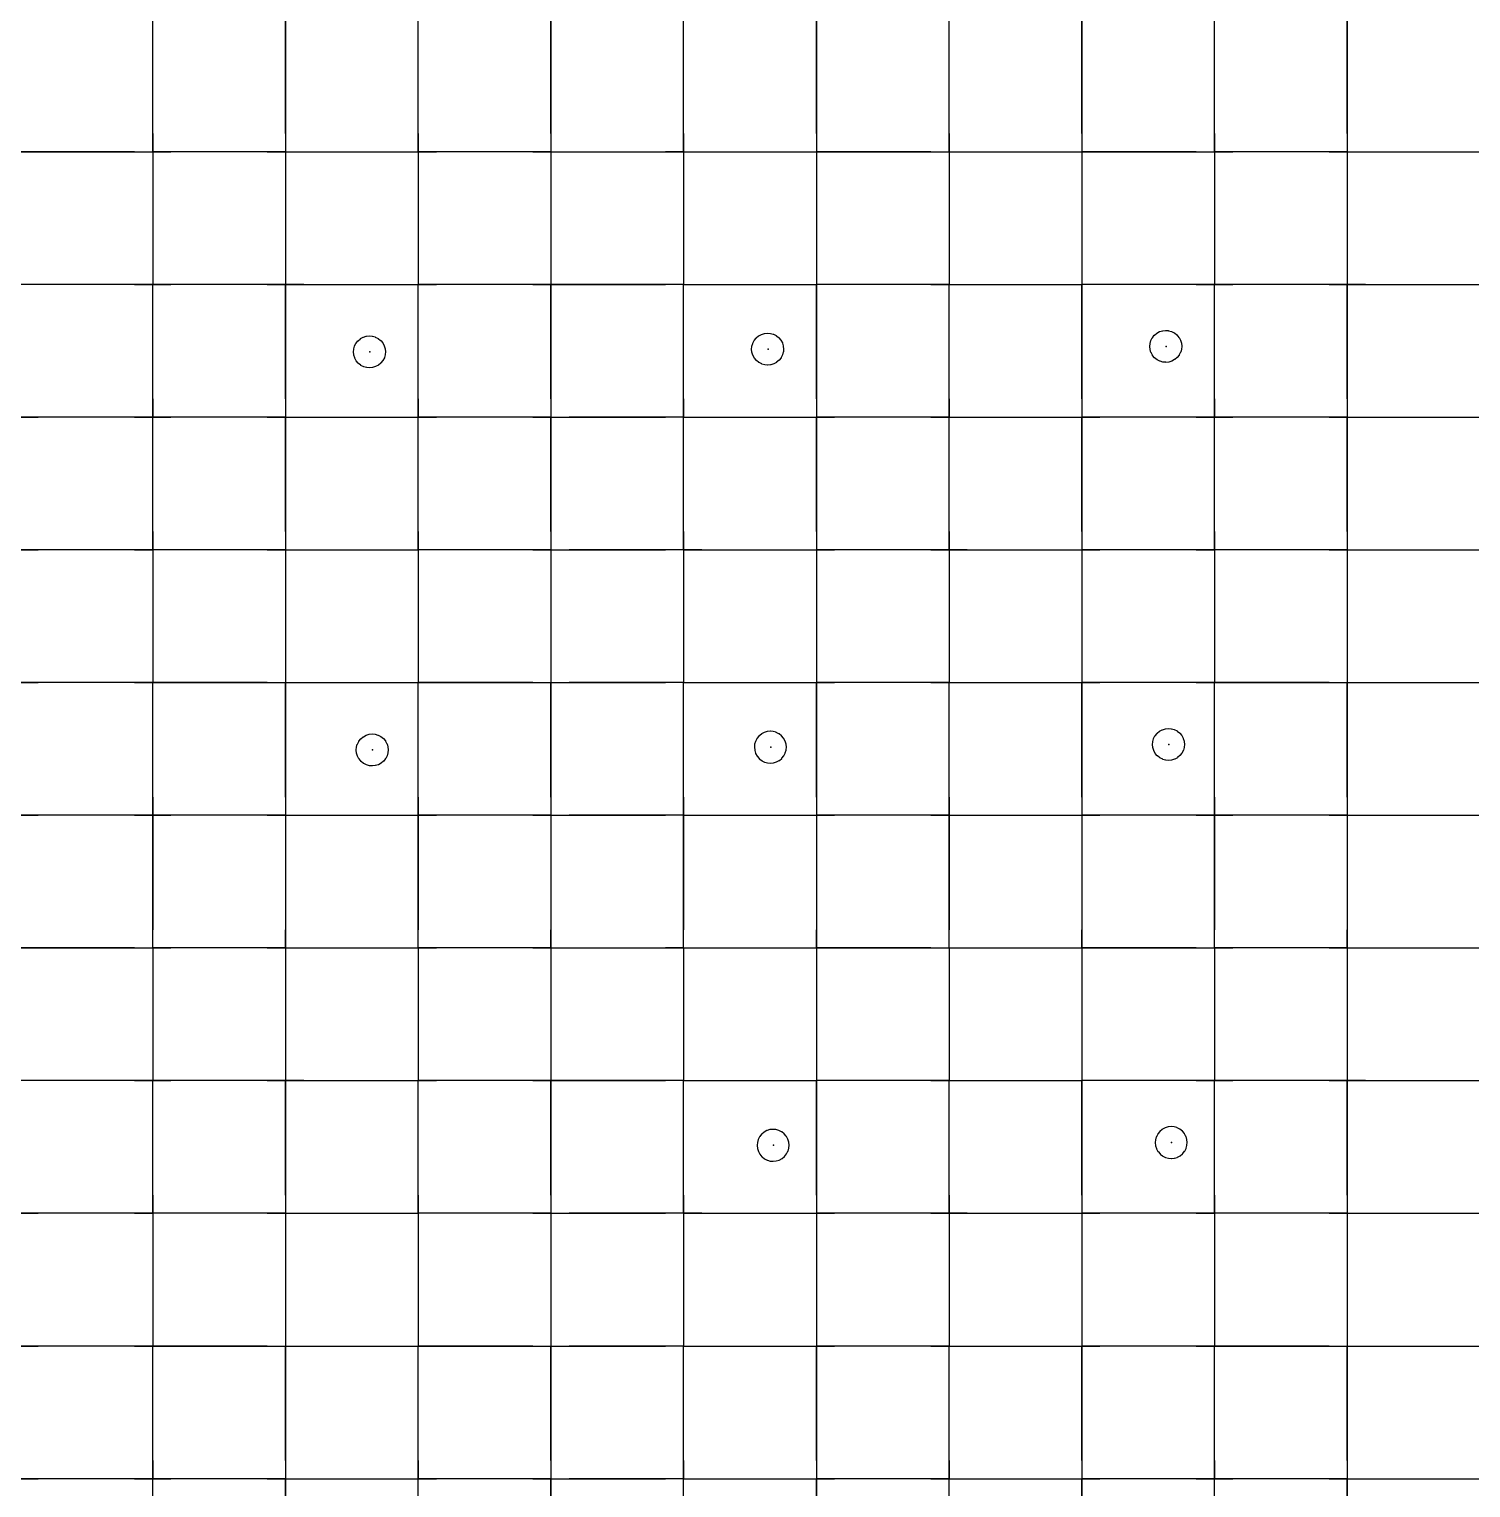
# Model space of a CAD drawing. Header units: metres. Extents: x 0 to 438, y -24 to 612.
# Drawn here: x 99.6 to 197.4, y 278.4 to 377.3 of the extents above; entities that cross this region are included whole.
import ezdxf

# ---------------------------------------------------------------- set-up
doc = ezdxf.new("R2010")
doc.units = ezdxf.units.M
doc.layers.add('LAYER_01_CUT', color=7, linetype='Continuous')
doc.layers.add('LAYER_04_GRID', color=7, linetype='Continuous')

msp = doc.modelspace()

# ---------------------------------------------------------------- linework, layer by layer
at = {"layer": 'LAYER_01_CUT'}
for points in [[(108, 376.766), (108, 378), (109.234, 378), (117, 378), (117, 376.766), (117, 369), (117, 367.766)], [(108, 370.234), (108, 378)], [(117, 370.234), (117, 378)], [(126, 376.766), (126, 378), (127.234, 378), (135, 378), (135, 376.766), (135, 369), (135, 367.766)], [(126, 370.234), (126, 378)], [(135, 370.234), (135, 378)], [(144, 376.766), (144, 378), (145.234, 378), (153, 378), (153, 376.766), (153, 369), (153, 367.766)], [(144, 370.234), (144, 378)], [(153, 370.234), (153, 378)], [(162, 376.766), (162, 378), (163.234, 378), (171, 378), (171, 376.766), (171, 369), (171, 367.766)], [(162, 370.234), (162, 378)], [(171, 370.234), (171, 378)], [(180, 376.766), (180, 378), (181.234, 378), (189, 378), (189, 376.766), (189, 369), (189, 367.766)], [(180, 370.234), (180, 378)], [(189, 370.234), (189, 378)], [(108, 369), (108, 376.766)], [(126, 369), (126, 376.766)], [(144, 369), (144, 376.766)], [(162, 369), (162, 376.766)], [(180, 369), (180, 376.766)], [(108, 370.234), (108, 369)], [(117, 370.234), (117, 369)], [(126, 370.234), (126, 369)], [(135, 370.234), (135, 369)], [(144, 370.234), (144, 369)], [(153, 370.234), (153, 369)], [(162, 370.234), (162, 369)], [(171, 370.234), (171, 369)], [(180, 370.234), (180, 369)], [(189, 370.234), (189, 369)], [(106.766, 369), (99, 369)], [(99, 369), (100.234, 369)], [(100.234, 369), (108, 369), (108, 367.766)], [(106.766, 369), (108, 369)], [(115.766, 369), (108, 369)], [(108, 369), (108, 361.234)], [(108, 369), (109.234, 369)], [(117, 369), (109.234, 369)], [(115.766, 369), (117, 369)], [(117, 369), (117, 361.234)], [(117, 369), (118.234, 369)], [(117, 369), (124.766, 369)], [(118.234, 369), (126, 369), (126, 367.766)], [(124.766, 369), (126, 369)], [(133.766, 369), (126, 369)], [(126, 369), (126, 361.234)], [(126, 369), (127.234, 369)], [(135, 369), (127.234, 369)], [(133.766, 369), (135, 369)], [(135, 369), (135, 361.234)], [(135, 369), (136.234, 369)], [(135, 369), (142.766, 369)], [(136.234, 369), (144, 369), (144, 367.766)], [(144, 369), (142.766, 369)], [(144, 369), (144, 361.234)], [(144, 369), (145.234, 369)], [(144, 369), (151.766, 369)], [(145.234, 369), (153, 369)], [(151.766, 369), (153, 369)], [(160.766, 369), (153, 369)], [(153, 369), (153, 361.234)], [(153, 369), (154.234, 369)], [(154.234, 369), (162, 369), (162, 367.766)], [(160.766, 369), (162, 369)], [(162, 369), (162, 361.234)], [(162, 369), (163.234, 369)], [(162, 369), (169.766, 369)], [(163.234, 369), (171, 369)], [(169.766, 369), (171, 369)], [(178.766, 369), (171, 369)], [(171, 369), (171, 361.234)], [(171, 369), (172.234, 369)], [(172.234, 369), (180, 369), (180, 367.766)], [(178.766, 369), (180, 369)], [(187.766, 369), (180, 369)], [(180, 369), (180, 361.234)], [(180, 369), (181.234, 369)], [(189, 369), (181.234, 369)], [(187.766, 369), (189, 369)], [(189, 369), (189, 361.234)], [(189, 369), (190.234, 369)], [(189, 369), (196.766, 369)], [(190.234, 369), (198, 369), (198, 367.766)], [(196.766, 369), (198, 369)], [(108, 367.766), (108, 360)], [(117, 367.766), (117, 360)], [(126, 367.766), (126, 360)], [(135, 367.766), (135, 360)], [(144, 367.766), (144, 360)], [(153, 367.766), (153, 360)], [(162, 367.766), (162, 360)], [(171, 367.766), (171, 360)], [(180, 367.766), (180, 360)], [(189, 367.766), (189, 360)], [(108, 361.234), (108, 360)], [(117, 361.234), (117, 360)], [(126, 361.234), (126, 360)], [(135, 361.234), (135, 360)], [(144, 361.234), (144, 360)], [(153, 361.234), (153, 360)], [(162, 361.234), (162, 360)], [(171, 361.234), (171, 360)], [(180, 361.234), (180, 360)], [(189, 361.234), (189, 360)], [(100.234, 360), (99, 360), (99, 358.766), (99, 351), (99, 349.766), (99, 342), (99, 340.766)], [(106.766, 360), (99, 360)], [(108, 360), (100.234, 360)], [(106.766, 360), (108, 360)], [(108, 349.766), (108, 351), (108, 358.766), (108, 360), (109.234, 360)], [(115.766, 360), (108, 360)], [(108, 352.234), (108, 360)], [(117, 360), (109.234, 360)], [(115.766, 360), (117, 360)], [(118.234, 360), (117, 360), (117, 358.766), (117, 351), (117, 349.766), (117, 342), (117, 340.766)], [(117, 352.234), (117, 360)], [(117, 360), (124.766, 360)], [(118.234, 360), (126, 360)], [(124.766, 360), (126, 360)], [(126, 349.766), (126, 351), (126, 358.766), (126, 360), (127.234, 360)], [(133.766, 360), (126, 360)], [(126, 352.234), (126, 360)], [(135, 360), (127.234, 360)], [(133.766, 360), (135, 360)], [(136.234, 360), (135, 360), (135, 358.766), (135, 351), (135, 349.766), (135, 342), (135, 340.766)], [(135, 352.234), (135, 360)], [(135, 360), (142.766, 360)], [(144, 360), (136.234, 360)], [(144, 360), (142.766, 360)], [(144, 349.766), (144, 351), (144, 358.766), (144, 360), (145.234, 360)], [(144, 352.234), (144, 360)], [(144, 360), (151.766, 360)], [(145.234, 360), (153, 360)], [(151.766, 360), (153, 360)], [(154.234, 360), (153, 360), (153, 358.766), (153, 351), (153, 349.766), (153, 342), (153, 340.766)], [(160.766, 360), (153, 360)], [(153, 352.234), (153, 360)], [(162, 360), (154.234, 360)], [(160.766, 360), (162, 360)], [(162, 349.766), (162, 351), (162, 358.766), (162, 360), (163.234, 360)], [(162, 352.234), (162, 360)], [(162, 360), (169.766, 360)], [(163.234, 360), (171, 360)], [(169.766, 360), (171, 360)], [(172.234, 360), (171, 360), (171, 358.766), (171, 351), (171, 349.766), (171, 342), (171, 340.766)], [(178.766, 360), (171, 360)], [(171, 352.234), (171, 360)], [(180, 360), (172.234, 360)], [(178.766, 360), (180, 360)], [(180, 349.766), (180, 351), (180, 358.766), (180, 360), (181.234, 360)], [(187.766, 360), (180, 360)], [(180, 352.234), (180, 360)], [(189, 360), (181.234, 360)], [(187.766, 360), (189, 360)], [(190.234, 360), (189, 360), (189, 358.766), (189, 351), (189, 349.766), (189, 342), (189, 340.766)], [(189, 352.234), (189, 360)], [(189, 360), (196.766, 360)], [(190.234, 360), (198, 360)], [(196.766, 360), (198, 360)], [(123.082, 356.436), (123.09, 356.432), (123.275, 356.34), (123.282, 356.334), (123.448, 356.204), (123.454, 356.197), (123.59, 356.035), (123.594, 356.027), (123.695, 355.843), (123.697, 355.835), (123.758, 355.639), (123.758, 355.63), (123.779, 355.432), (123.778, 355.424), (123.763, 355.237), (123.76, 355.229), (123.708, 355.038), (123.704, 355.03), (123.611, 354.845), (123.605, 354.838), (123.475, 354.672), (123.468, 354.666), (123.306, 354.53), (123.298, 354.525), (123.114, 354.425), (123.106, 354.423), (122.91, 354.362), (122.902, 354.362), (122.703, 354.341), (122.695, 354.342), (122.508, 354.357), (122.5, 354.359), (122.309, 354.412), (122.301, 354.416), (122.116, 354.509), (122.109, 354.514), (121.943, 354.645), (121.937, 354.652), (121.801, 354.814), (121.797, 354.821), (121.696, 355.006), (121.694, 355.014), (121.634, 355.21), (121.633, 355.218), (121.612, 355.417), (121.613, 355.425), (121.628, 355.612), (121.631, 355.62), (121.684, 355.811), (121.687, 355.819), (121.78, 356.004), (121.786, 356.011), (121.916, 356.177), (121.923, 356.183), (122.085, 356.319), (122.093, 356.323), (122.277, 356.424), (122.285, 356.426), (122.481, 356.486), (122.489, 356.487), (122.688, 356.508), (122.696, 356.507), (122.883, 356.491), (122.891, 356.489), (123.082, 356.436)], [(149.891, 356.676), (150.082, 356.623), (150.09, 356.619), (150.275, 356.526), (150.282, 356.521), (150.448, 356.39), (150.454, 356.383), (150.59, 356.221), (150.594, 356.214), (150.695, 356.029), (150.697, 356.021), (150.757, 355.825), (150.758, 355.817), (150.779, 355.618), (150.778, 355.611), (150.763, 355.424), (150.76, 355.416), (150.707, 355.224), (150.703, 355.216), (150.611, 355.031), (150.605, 355.024), (150.475, 354.858), (150.468, 354.853), (150.306, 354.716), (150.298, 354.712), (150.114, 354.612), (150.106, 354.609), (149.91, 354.549), (149.901, 354.548), (149.703, 354.528), (149.695, 354.528), (149.508, 354.544), (149.5, 354.546), (149.309, 354.599), (149.301, 354.603), (149.116, 354.695), (149.109, 354.701), (148.943, 354.832), (148.937, 354.838), (148.801, 355), (148.796, 355.008), (148.696, 355.192), (148.694, 355.2), (148.633, 355.397), (148.633, 355.405), (148.612, 355.603), (148.613, 355.611), (148.628, 355.798), (148.63, 355.806), (148.683, 355.998), (148.687, 356.005), (148.78, 356.19), (148.786, 356.197), (148.916, 356.363), (148.923, 356.369), (149.085, 356.506), (149.092, 356.51), (149.277, 356.61), (149.285, 356.613), (149.481, 356.673), (149.489, 356.674), (149.688, 356.694), (149.696, 356.693), (149.883, 356.678), (149.891, 356.676)], [(175.695, 355.379), (175.693, 355.387), (175.633, 355.583), (175.632, 355.591), (175.612, 355.79), (175.612, 355.798), (175.628, 355.984), (175.63, 355.992), (175.683, 356.184), (175.687, 356.192), (175.779, 356.377), (175.785, 356.384), (175.915, 356.55), (175.922, 356.556), (176.084, 356.692), (176.092, 356.696), (176.276, 356.796), (176.284, 356.799), (176.48, 356.859), (176.489, 356.86), (176.687, 356.881), (176.695, 356.88), (176.882, 356.864), (176.89, 356.862), (177.081, 356.809), (177.089, 356.805), (177.274, 356.713), (177.281, 356.707), (177.447, 356.577), (177.453, 356.57), (177.59, 356.408), (177.594, 356.4), (177.694, 356.216), (177.697, 356.208), (177.757, 356.012), (177.758, 356.003), (177.778, 355.805), (177.777, 355.797), (177.762, 355.61), (177.76, 355.602), (177.707, 355.411), (177.703, 355.403), (177.61, 355.218), (177.605, 355.211), (177.474, 355.045), (177.467, 355.039), (177.305, 354.902), (177.298, 354.898), (177.113, 354.798), (177.105, 354.796), (176.909, 354.735), (176.901, 354.734), (176.702, 354.714), (176.695, 354.715), (176.508, 354.73), (176.5, 354.732), (176.308, 354.785), (176.3, 354.789), (176.115, 354.882), (176.108, 354.887), (175.942, 355.018), (175.936, 355.025), (175.8, 355.187), (175.796, 355.194), (175.695, 355.379)], [(108, 352.234), (108, 351)], [(117, 352.234), (117, 351)], [(126, 352.234), (126, 351)], [(135, 352.234), (135, 351)], [(144, 352.234), (144, 351)], [(153, 352.234), (153, 351)], [(162, 352.234), (162, 351)], [(171, 352.234), (171, 351)], [(180, 352.234), (180, 351)], [(189, 352.234), (189, 351)], [(106.766, 351), (99, 351)], [(99, 351), (100.234, 351)], [(108, 351), (100.234, 351)], [(106.766, 351), (108, 351)], [(115.766, 351), (108, 351)], [(108, 343.234), (108, 351)], [(108, 351), (109.234, 351)], [(117, 351), (109.234, 351)], [(115.766, 351), (117, 351)], [(117, 343.234), (117, 351)], [(117, 351), (118.234, 351)], [(117, 351), (124.766, 351)], [(118.234, 351), (126, 351)], [(124.766, 351), (126, 351)], [(133.766, 351), (126, 351)], [(126, 343.234), (126, 351)], [(126, 351), (127.234, 351)], [(135, 351), (127.234, 351)], [(133.766, 351), (135, 351)], [(135, 343.234), (135, 351)], [(135, 351), (136.234, 351)], [(135, 351), (142.766, 351)], [(144, 351), (136.234, 351)], [(144, 351), (142.766, 351)], [(144, 343.234), (144, 351)], [(144, 351), (145.234, 351)], [(144, 351), (151.766, 351)], [(145.234, 351), (153, 351)], [(151.766, 351), (153, 351)], [(160.766, 351), (153, 351)], [(153, 343.234), (153, 351)], [(153, 351), (154.234, 351)], [(162, 351), (154.234, 351)], [(160.766, 351), (162, 351)], [(162, 343.234), (162, 351)], [(162, 351), (163.234, 351)], [(162, 351), (169.766, 351)], [(163.234, 351), (171, 351)], [(169.766, 351), (171, 351)], [(178.766, 351), (171, 351)], [(171, 343.234), (171, 351)], [(171, 351), (172.234, 351)], [(180, 351), (172.234, 351)], [(178.766, 351), (180, 351)], [(187.766, 351), (180, 351)], [(180, 343.234), (180, 351)], [(180, 351), (181.234, 351)], [(189, 351), (181.234, 351)], [(187.766, 351), (189, 351)], [(189, 343.234), (189, 351)], [(189, 351), (190.234, 351)], [(189, 351), (196.766, 351)], [(190.234, 351), (198, 351)], [(196.766, 351), (198, 351)], [(108, 342), (108, 349.766)], [(126, 342), (126, 349.766)], [(144, 342), (144, 349.766)], [(162, 342), (162, 349.766)], [(180, 342), (180, 349.766)], [(108, 343.234), (108, 342)], [(117, 343.234), (117, 342)], [(126, 343.234), (126, 342)], [(135, 343.234), (135, 342)], [(144, 343.234), (144, 342)], [(153, 343.234), (153, 342)], [(162, 343.234), (162, 342)], [(171, 343.234), (171, 342)], [(180, 343.234), (180, 342)], [(189, 343.234), (189, 342)], [(106.766, 342), (99, 342)], [(99, 342), (100.234, 342)], [(108, 342), (100.234, 342)], [(106.766, 342), (108, 342)], [(109.234, 342), (108, 342), (108, 340.766)], [(115.766, 342), (108, 342)], [(108, 342), (108, 334.234)], [(117, 342), (109.234, 342)], [(115.766, 342), (117, 342)], [(117, 342), (117, 334.234)], [(117, 342), (118.234, 342)], [(117, 342), (124.766, 342)], [(118.234, 342), (126, 342)], [(124.766, 342), (126, 342)], [(127.234, 342), (126, 342), (126, 340.766)], [(133.766, 342), (126, 342)], [(126, 342), (126, 334.234)], [(135, 342), (127.234, 342)], [(133.766, 342), (135, 342)], [(135, 342), (135, 334.234)], [(135, 342), (136.234, 342)], [(135, 342), (142.766, 342)], [(144, 342), (136.234, 342)], [(144, 342), (142.766, 342)], [(145.234, 342), (144, 342), (144, 340.766)], [(144, 342), (144, 334.234)], [(144, 342), (151.766, 342)], [(145.234, 342), (153, 342)], [(151.766, 342), (153, 342)], [(160.766, 342), (153, 342)], [(153, 342), (153, 334.234)], [(153, 342), (154.234, 342)], [(162, 342), (154.234, 342)], [(160.766, 342), (162, 342)], [(163.234, 342), (162, 342), (162, 340.766)], [(162, 342), (162, 334.234)], [(162, 342), (169.766, 342)], [(163.234, 342), (171, 342)], [(169.766, 342), (171, 342)], [(178.766, 342), (171, 342)], [(171, 342), (171, 334.234)], [(171, 342), (172.234, 342)], [(180, 342), (172.234, 342)], [(178.766, 342), (180, 342)], [(181.234, 342), (180, 342), (180, 340.766)], [(187.766, 342), (180, 342)], [(180, 342), (180, 334.234)], [(189, 342), (181.234, 342)], [(187.766, 342), (189, 342)], [(189, 342), (189, 334.234)], [(189, 342), (190.234, 342)], [(189, 342), (196.766, 342)], [(190.234, 342), (198, 342)], [(196.766, 342), (198, 342)], [(108, 340.766), (108, 333)], [(117, 340.766), (117, 333)], [(126, 340.766), (126, 333)], [(135, 340.766), (135, 333)], [(144, 340.766), (144, 333)], [(153, 340.766), (153, 333)], [(162, 340.766), (162, 333)], [(171, 340.766), (171, 333)], [(180, 340.766), (180, 333)], [(189, 340.766), (189, 333)], [(108, 334.234), (108, 333)], [(117, 334.234), (117, 333)], [(126, 334.234), (126, 333)], [(135, 334.234), (135, 333)], [(144, 334.234), (144, 333)], [(153, 334.234), (153, 333)], [(162, 334.234), (162, 333)], [(171, 334.234), (171, 333)], [(180, 334.234), (180, 333)], [(189, 334.234), (189, 333)], [(106.766, 333), (99, 333)], [(99, 333), (100.234, 333)], [(108, 333), (100.234, 333)], [(106.766, 333), (108, 333)], [(108, 322.766), (108, 324), (108, 331.766), (108, 333), (109.234, 333), (117, 333), (117, 331.766), (117, 324), (117, 322.766), (117, 315), (117, 313.766)], [(115.766, 333), (108, 333)], [(108, 325.234), (108, 333)], [(115.766, 333), (117, 333)], [(117, 325.234), (117, 333)], [(117, 333), (118.234, 333)], [(117, 333), (124.766, 333)], [(118.234, 333), (126, 333)], [(124.766, 333), (126, 333)], [(126, 322.766), (126, 324), (126, 331.766), (126, 333), (127.234, 333), (135, 333), (135, 331.766), (135, 324), (135, 322.766), (135, 315), (135, 313.766)], [(133.766, 333), (126, 333)], [(126, 325.234), (126, 333)], [(133.766, 333), (135, 333)], [(135, 325.234), (135, 333)], [(135, 333), (136.234, 333)], [(135, 333), (142.766, 333)], [(144, 333), (136.234, 333)], [(144, 333), (142.766, 333)], [(144, 322.766), (144, 324), (144, 331.766), (144, 333), (145.234, 333), (153, 333), (153, 331.766), (153, 324), (153, 322.766), (153, 315), (153, 313.766)], [(144, 325.234), (144, 333)], [(144, 333), (151.766, 333)], [(151.766, 333), (153, 333)], [(160.766, 333), (153, 333)], [(153, 325.234), (153, 333)], [(153, 333), (154.234, 333)], [(162, 333), (154.234, 333)], [(160.766, 333), (162, 333)], [(162, 322.766), (162, 324), (162, 331.766), (162, 333), (163.234, 333), (171, 333), (171, 331.766), (171, 324), (171, 322.766), (171, 315), (171, 313.766)], [(162, 325.234), (162, 333)], [(162, 333), (169.766, 333)], [(169.766, 333), (171, 333)], [(178.766, 333), (171, 333)], [(171, 325.234), (171, 333)], [(171, 333), (172.234, 333)], [(180, 333), (172.234, 333)], [(178.766, 333), (180, 333)], [(180, 322.766), (180, 324), (180, 331.766), (180, 333), (181.234, 333), (189, 333), (189, 331.766), (189, 324), (189, 322.766), (189, 315), (189, 313.766)], [(187.766, 333), (180, 333)], [(180, 325.234), (180, 333)], [(187.766, 333), (189, 333)], [(189, 325.234), (189, 333)], [(189, 333), (190.234, 333)], [(189, 333), (196.766, 333)], [(190.234, 333), (198, 333)], [(196.766, 333), (198, 333)], [(122.875, 329.508), (122.883, 329.508), (123.07, 329.492), (123.078, 329.49), (123.269, 329.437), (123.277, 329.433), (123.462, 329.34), (123.469, 329.335), (123.635, 329.204), (123.641, 329.198), (123.777, 329.036), (123.781, 329.028), (123.882, 328.844), (123.884, 328.835), (123.945, 328.639), (123.945, 328.631), (123.966, 328.433), (123.965, 328.425), (123.95, 328.238), (123.947, 328.23), (123.894, 328.038), (123.891, 328.031), (123.798, 327.845), (123.792, 327.839), (123.662, 327.672), (123.655, 327.667), (123.493, 327.53), (123.485, 327.526), (123.301, 327.426), (123.293, 327.423), (123.097, 327.363), (123.089, 327.362), (122.89, 327.342), (122.882, 327.342), (122.695, 327.358), (122.687, 327.36), (122.496, 327.413), (122.488, 327.417), (122.303, 327.51), (122.296, 327.515), (122.13, 327.646), (122.124, 327.653), (121.988, 327.814), (121.984, 327.822), (121.883, 328.006), (121.881, 328.015), (121.82, 328.211), (121.82, 328.219), (121.799, 328.418), (121.8, 328.425), (121.815, 328.612), (121.818, 328.62), (121.871, 328.812), (121.874, 328.82), (121.967, 329.005), (121.973, 329.011), (122.103, 329.178), (122.11, 329.183), (122.272, 329.32), (122.28, 329.324), (122.464, 329.424), (122.472, 329.427), (122.668, 329.487), (122.676, 329.488), (122.875, 329.508)], [(148.972, 329.198), (148.966, 329.191), (148.873, 329.006), (148.869, 328.998), (148.816, 328.807), (148.814, 328.799), (148.799, 328.612), (148.798, 328.604), (148.819, 328.405), (148.819, 328.397), (148.88, 328.201), (148.882, 328.193), (148.982, 328.008), (148.987, 328.001), (149.123, 327.839), (149.129, 327.832), (149.295, 327.702), (149.302, 327.696), (149.487, 327.603), (149.495, 327.6), (149.686, 327.547), (149.694, 327.544), (149.881, 327.529), (149.889, 327.528), (150.087, 327.549), (150.096, 327.55), (150.292, 327.61), (150.3, 327.612), (150.484, 327.712), (150.492, 327.717), (150.654, 327.853), (150.661, 327.859), (150.791, 328.025), (150.797, 328.032), (150.889, 328.217), (150.893, 328.225), (150.946, 328.416), (150.949, 328.424), (150.964, 328.611), (150.965, 328.619), (150.944, 328.817), (150.943, 328.826), (150.883, 329.022), (150.881, 329.03), (150.78, 329.214), (150.776, 329.222), (150.64, 329.384), (150.634, 329.391), (150.468, 329.521), (150.461, 329.527), (150.276, 329.62), (150.268, 329.623), (150.077, 329.676), (150.069, 329.679), (149.882, 329.694), (149.874, 329.695), (149.675, 329.674), (149.667, 329.673), (149.471, 329.613), (149.463, 329.611), (149.278, 329.51), (149.271, 329.506), (149.109, 329.37), (149.102, 329.364), (148.972, 329.198)], [(176.128, 328.019), (176.122, 328.025), (175.986, 328.187), (175.982, 328.195), (175.881, 328.379), (175.879, 328.388), (175.819, 328.584), (175.818, 328.592), (175.797, 328.79), (175.798, 328.798), (175.814, 328.985), (175.816, 328.993), (175.869, 329.185), (175.873, 329.192), (175.965, 329.377), (175.971, 329.384), (176.101, 329.551), (176.108, 329.556), (176.27, 329.693), (176.278, 329.697), (176.462, 329.797), (176.47, 329.8), (176.666, 329.86), (176.675, 329.861), (176.873, 329.881), (176.881, 329.881), (177.068, 329.865), (177.076, 329.863), (177.267, 329.81), (177.275, 329.806), (177.46, 329.713), (177.467, 329.708), (177.633, 329.577), (177.639, 329.57), (177.776, 329.409), (177.78, 329.401), (177.88, 329.216), (177.883, 329.208), (177.943, 329.012), (177.944, 329.004), (177.964, 328.805), (177.963, 328.798), (177.948, 328.611), (177.946, 328.603), (177.893, 328.411), (177.889, 328.403), (177.796, 328.218), (177.791, 328.211), (177.66, 328.045), (177.653, 328.04), (177.491, 327.903), (177.484, 327.899), (177.299, 327.799), (177.291, 327.796), (177.095, 327.736), (177.087, 327.735), (176.888, 327.715), (176.881, 327.715), (176.693, 327.731), (176.685, 327.733), (176.494, 327.786), (176.486, 327.79), (176.301, 327.883), (176.294, 327.888), (176.128, 328.019)], [(108, 325.234), (108, 324)], [(117, 325.234), (117, 324)], [(126, 325.234), (126, 324)], [(135, 325.234), (135, 324)], [(144, 325.234), (144, 324)], [(153, 325.234), (153, 324)], [(162, 325.234), (162, 324)], [(171, 325.234), (171, 324)], [(180, 325.234), (180, 324)], [(189, 325.234), (189, 324)], [(106.766, 324), (99, 324)], [(99, 324), (100.234, 324)], [(108, 324), (100.234, 324)], [(106.766, 324), (108, 324)], [(115.766, 324), (108, 324)], [(108, 324), (108, 316.234)], [(108, 324), (109.234, 324)], [(117, 324), (109.234, 324)], [(115.766, 324), (117, 324)], [(117, 324), (117, 316.234)], [(117, 324), (118.234, 324)], [(117, 324), (124.766, 324)], [(118.234, 324), (126, 324)], [(124.766, 324), (126, 324)], [(133.766, 324), (126, 324)], [(126, 324), (126, 316.234)], [(126, 324), (127.234, 324)], [(135, 324), (127.234, 324)], [(133.766, 324), (135, 324)], [(135, 324), (135, 316.234)], [(135, 324), (136.234, 324)], [(135, 324), (142.766, 324)], [(144, 324), (136.234, 324)], [(144, 324), (142.766, 324)], [(144, 324), (144, 316.234)], [(144, 324), (145.234, 324)], [(144, 324), (151.766, 324)], [(145.234, 324), (153, 324)], [(151.766, 324), (153, 324)], [(160.766, 324), (153, 324)], [(153, 324), (153, 316.234)], [(153, 324), (154.234, 324)], [(162, 324), (154.234, 324)], [(160.766, 324), (162, 324)], [(162, 324), (162, 316.234)], [(162, 324), (163.234, 324)], [(162, 324), (169.766, 324)], [(163.234, 324), (171, 324)], [(169.766, 324), (171, 324)], [(178.766, 324), (171, 324)], [(171, 324), (171, 316.234)], [(171, 324), (172.234, 324)], [(180, 324), (172.234, 324)], [(178.766, 324), (180, 324)], [(187.766, 324), (180, 324)], [(180, 324), (180, 316.234)], [(180, 324), (181.234, 324)], [(189, 324), (181.234, 324)], [(187.766, 324), (189, 324)], [(189, 324), (189, 316.234)], [(189, 324), (190.234, 324)], [(189, 324), (196.766, 324)], [(190.234, 324), (198, 324)], [(196.766, 324), (198, 324)], [(108, 315), (108, 322.766)], [(126, 315), (126, 322.766)], [(144, 315), (144, 322.766)], [(162, 315), (162, 322.766)], [(180, 315), (180, 322.766)], [(108, 315), (108, 316.234)], [(117, 315), (117, 316.234)], [(126, 315), (126, 316.234)], [(135, 315), (135, 316.234)], [(144, 315), (144, 316.234)], [(153, 315), (153, 316.234)], [(162, 315), (162, 316.234)], [(171, 315), (171, 316.234)], [(180, 315), (180, 316.234)], [(189, 315), (189, 316.234)], [(106.766, 315), (99, 315)], [(99, 315), (100.234, 315)], [(100.234, 315), (108, 315), (108, 313.766)], [(106.766, 315), (108, 315)], [(115.766, 315), (108, 315)], [(108, 315), (108, 307.234)], [(108, 315), (109.234, 315)], [(117, 315), (109.234, 315)], [(115.766, 315), (117, 315)], [(117, 315), (117, 307.234)], [(117, 315), (118.234, 315)], [(117, 315), (124.766, 315)], [(118.234, 315), (126, 315), (126, 313.766)], [(124.766, 315), (126, 315)], [(133.766, 315), (126, 315)], [(126, 315), (126, 307.234)], [(126, 315), (127.234, 315)], [(135, 315), (127.234, 315)], [(133.766, 315), (135, 315)], [(135, 315), (135, 307.234)], [(135, 315), (136.234, 315)], [(135, 315), (142.766, 315)], [(136.234, 315), (144, 315), (144, 313.766)], [(144, 315), (142.766, 315)], [(144, 315), (144, 307.234)], [(144, 315), (145.234, 315)], [(144, 315), (151.766, 315)], [(145.234, 315), (153, 315)], [(151.766, 315), (153, 315)], [(160.766, 315), (153, 315)], [(153, 315), (153, 307.234)], [(153, 315), (154.234, 315)], [(154.234, 315), (162, 315), (162, 313.766)], [(160.766, 315), (162, 315)], [(162, 315), (162, 307.234)], [(162, 315), (163.234, 315)], [(162, 315), (169.766, 315)], [(163.234, 315), (171, 315)], [(169.766, 315), (171, 315)], [(178.766, 315), (171, 315)], [(171, 315), (171, 307.234)], [(171, 315), (172.234, 315)], [(172.234, 315), (180, 315), (180, 313.766)], [(178.766, 315), (180, 315)], [(187.766, 315), (180, 315)], [(180, 315), (180, 307.234)], [(180, 315), (181.234, 315)], [(189, 315), (181.234, 315)], [(187.766, 315), (189, 315)], [(189, 315), (189, 307.234)], [(189, 315), (190.234, 315)], [(189, 315), (196.766, 315)], [(190.234, 315), (198, 315), (198, 313.766)], [(196.766, 315), (198, 315)], [(108, 313.766), (108, 306)], [(117, 313.766), (117, 306)], [(126, 313.766), (126, 306)], [(135, 313.766), (135, 306)], [(144, 313.766), (144, 306)], [(153, 313.766), (153, 306)], [(162, 313.766), (162, 306)], [(171, 313.766), (171, 306)], [(180, 313.766), (180, 306)], [(189, 313.766), (189, 306)], [(108, 307.234), (108, 306)], [(117, 307.234), (117, 306)], [(126, 307.234), (126, 306)], [(135, 307.234), (135, 306)], [(144, 307.234), (144, 306)], [(153, 307.234), (153, 306)], [(162, 307.234), (162, 306)], [(171, 307.234), (171, 306)], [(180, 307.234), (180, 306)], [(189, 307.234), (189, 306)], [(100.234, 306), (99, 306), (99, 304.766), (99, 297), (99, 295.766)], [(106.766, 306), (99, 306)], [(108, 306), (100.234, 306)], [(106.766, 306), (108, 306)], [(108, 304.766), (108, 306), (109.234, 306)], [(115.766, 306), (108, 306)], [(108, 298.234), (108, 306)], [(117, 306), (109.234, 306)], [(115.766, 306), (117, 306)], [(118.234, 306), (117, 306), (117, 304.766), (117, 297), (117, 295.766)], [(117, 298.234), (117, 306)], [(117, 306), (124.766, 306)], [(118.234, 306), (126, 306)], [(124.766, 306), (126, 306)], [(126, 304.766), (126, 306), (127.234, 306)], [(133.766, 306), (126, 306)], [(126, 298.234), (126, 306)], [(135, 306), (127.234, 306)], [(133.766, 306), (135, 306)], [(136.234, 306), (135, 306), (135, 304.766), (135, 297), (135, 295.766)], [(135, 298.234), (135, 306)], [(135, 306), (142.766, 306)], [(144, 306), (136.234, 306)], [(144, 306), (142.766, 306)], [(144, 304.766), (144, 306), (145.234, 306)], [(144, 298.234), (144, 306)], [(144, 306), (151.766, 306)], [(145.234, 306), (153, 306)], [(151.766, 306), (153, 306)], [(154.234, 306), (153, 306), (153, 304.766), (153, 297), (153, 295.766)], [(160.766, 306), (153, 306)], [(153, 298.234), (153, 306)], [(162, 306), (154.234, 306)], [(160.766, 306), (162, 306)], [(162, 304.766), (162, 306), (163.234, 306)], [(162, 298.234), (162, 306)], [(162, 306), (169.766, 306)], [(163.234, 306), (171, 306)], [(169.766, 306), (171, 306)], [(172.234, 306), (171, 306), (171, 304.766), (171, 297), (171, 295.766)], [(178.766, 306), (171, 306)], [(171, 298.234), (171, 306)], [(180, 306), (172.234, 306)], [(178.766, 306), (180, 306)], [(180, 304.766), (180, 306), (181.234, 306)], [(187.766, 306), (180, 306)], [(180, 298.234), (180, 306)], [(189, 306), (181.234, 306)], [(187.766, 306), (189, 306)], [(190.234, 306), (189, 306), (189, 304.766), (189, 297), (189, 295.766)], [(189, 298.234), (189, 306)], [(189, 306), (196.766, 306)], [(190.234, 306), (198, 306)], [(196.766, 306), (198, 306)], [(108, 297), (108, 304.766)], [(126, 297), (126, 304.766)], [(144, 297), (144, 304.766)], [(162, 297), (162, 304.766)], [(180, 297), (180, 304.766)], [(178.15, 301.806), (178.13, 302.005), (178.129, 302.013), (178.069, 302.209), (178.066, 302.217), (177.966, 302.402), (177.962, 302.409), (177.826, 302.571), (177.82, 302.578), (177.654, 302.708), (177.647, 302.714), (177.462, 302.807), (177.454, 302.81), (177.262, 302.863), (177.254, 302.866), (177.067, 302.881), (177.06, 302.882), (176.861, 302.861), (176.853, 302.861), (176.657, 302.8), (176.649, 302.798), (176.464, 302.698), (176.457, 302.693), (176.295, 302.557), (176.288, 302.551), (176.157, 302.385), (176.152, 302.378), (176.059, 302.193), (176.055, 302.185), (176.002, 301.994), (176, 301.986), (175.985, 301.799), (175.984, 301.791), (176.004, 301.593), (176.005, 301.584), (176.065, 301.388), (176.068, 301.38), (176.168, 301.196), (176.172, 301.188), (176.309, 301.026), (176.314, 301.019), (176.481, 300.889), (176.488, 300.883), (176.673, 300.791), (176.68, 300.787), (176.872, 300.734), (176.88, 300.731), (177.067, 300.716), (177.075, 300.715), (177.273, 300.736), (177.282, 300.737), (177.477, 300.797), (177.486, 300.799), (177.67, 300.9), (177.678, 300.904), (177.84, 301.04), (177.846, 301.046), (177.977, 301.212), (177.982, 301.219), (178.075, 301.404), (178.079, 301.412), (178.132, 301.603), (178.134, 301.611), (178.15, 301.798), (178.15, 301.806)], [(149.309, 300.84), (149.315, 300.833), (149.481, 300.702), (149.488, 300.697), (149.673, 300.604), (149.681, 300.6), (149.873, 300.547), (149.881, 300.545), (150.068, 300.529), (150.075, 300.529), (150.274, 300.549), (150.282, 300.55), (150.478, 300.61), (150.486, 300.613), (150.671, 300.713), (150.678, 300.717), (150.84, 300.854), (150.847, 300.859), (150.978, 301.026), (150.983, 301.033), (151.076, 301.218), (151.08, 301.225), (151.133, 301.417), (151.135, 301.425), (151.15, 301.612), (151.151, 301.62), (151.131, 301.818), (151.13, 301.826), (151.07, 302.022), (151.067, 302.031), (150.967, 302.215), (150.963, 302.223), (150.826, 302.385), (150.821, 302.391), (150.654, 302.522), (150.647, 302.527), (150.462, 302.62), (150.455, 302.624), (150.263, 302.677), (150.255, 302.679), (150.068, 302.695), (150.06, 302.695), (149.862, 302.675), (149.853, 302.674), (149.658, 302.614), (149.649, 302.611), (149.465, 302.511), (149.457, 302.507), (149.295, 302.37), (149.289, 302.365), (149.158, 302.199), (149.153, 302.192), (149.06, 302.007), (149.056, 301.999), (149.003, 301.807), (149.001, 301.799), (148.985, 301.612), (148.985, 301.605), (149.005, 301.406), (149.006, 301.398), (149.066, 301.202), (149.069, 301.194), (149.169, 301.009), (149.173, 301.001), (149.309, 300.84)], [(108, 298.234), (108, 297)], [(117, 298.234), (117, 297)], [(126, 298.234), (126, 297)], [(135, 298.234), (135, 297)], [(144, 298.234), (144, 297)], [(153, 298.234), (153, 297)], [(162, 298.234), (162, 297)], [(171, 298.234), (171, 297)], [(180, 298.234), (180, 297)], [(189, 298.234), (189, 297)], [(106.766, 297), (99, 297)], [(99, 297), (100.234, 297)], [(108, 297), (100.234, 297)], [(106.766, 297), (108, 297)], [(109.234, 297), (108, 297), (108, 295.766)], [(115.766, 297), (108, 297)], [(108, 297), (108, 289.234)], [(117, 297), (109.234, 297)], [(115.766, 297), (117, 297)], [(117, 297), (117, 289.234)], [(117, 297), (118.234, 297)], [(117, 297), (124.766, 297)], [(118.234, 297), (126, 297)], [(124.766, 297), (126, 297)], [(127.234, 297), (126, 297), (126, 295.766)], [(133.766, 297), (126, 297)], [(126, 297), (126, 289.234)], [(135, 297), (127.234, 297)], [(133.766, 297), (135, 297)], [(135, 297), (135, 289.234)], [(135, 297), (136.234, 297)], [(135, 297), (142.766, 297)], [(144, 297), (136.234, 297)], [(144, 297), (142.766, 297)], [(145.234, 297), (144, 297), (144, 295.766)], [(144, 297), (144, 289.234)], [(144, 297), (151.766, 297)], [(145.234, 297), (153, 297)], [(151.766, 297), (153, 297)], [(160.766, 297), (153, 297)], [(153, 297), (153, 289.234)], [(153, 297), (154.234, 297)], [(162, 297), (154.234, 297)], [(160.766, 297), (162, 297)], [(163.234, 297), (162, 297), (162, 295.766)], [(162, 297), (162, 289.234)], [(162, 297), (169.766, 297)], [(163.234, 297), (171, 297)], [(169.766, 297), (171, 297)], [(178.766, 297), (171, 297)], [(171, 297), (171, 289.234)], [(171, 297), (172.234, 297)], [(180, 297), (172.234, 297)], [(178.766, 297), (180, 297)], [(181.234, 297), (180, 297), (180, 295.766)], [(187.766, 297), (180, 297)], [(180, 297), (180, 289.234)], [(189, 297), (181.234, 297)], [(187.766, 297), (189, 297)], [(189, 297), (189, 289.234)], [(189, 297), (190.234, 297)], [(189, 297), (196.766, 297)], [(190.234, 297), (198, 297)], [(196.766, 297), (198, 297)], [(108, 295.766), (108, 288)], [(117, 295.766), (117, 288)], [(126, 295.766), (126, 288)], [(135, 295.766), (135, 288)], [(144, 295.766), (144, 288)], [(153, 295.766), (153, 288)], [(162, 295.766), (162, 288)], [(171, 295.766), (171, 288)], [(180, 295.766), (180, 288)], [(189, 295.766), (189, 288)], [(108, 289.234), (108, 288)], [(117, 289.234), (117, 288)], [(126, 289.234), (126, 288)], [(135, 289.234), (135, 288)], [(144, 289.234), (144, 288)], [(153, 289.234), (153, 288)], [(162, 289.234), (162, 288)], [(171, 289.234), (171, 288)], [(180, 289.234), (180, 288)], [(189, 289.234), (189, 288)], [(106.766, 288), (99, 288)], [(99, 288), (100.234, 288)], [(108, 288), (100.234, 288)], [(106.766, 288), (108, 288)], [(108, 277.766), (108, 279), (108, 286.766), (108, 288), (109.234, 288), (117, 288), (117, 286.766), (117, 279), (117, 277.766), (117, 270), (117, 268.766)], [(115.766, 288), (108, 288)], [(108, 280.234), (108, 288)], [(115.766, 288), (117, 288)], [(117, 280.234), (117, 288)], [(117, 288), (118.234, 288)], [(117, 288), (124.766, 288)], [(118.234, 288), (126, 288)], [(124.766, 288), (126, 288)], [(126, 277.766), (126, 279), (126, 286.766), (126, 288), (127.234, 288), (135, 288), (135, 286.766), (135, 279), (135, 277.766), (135, 270), (135, 268.766)], [(133.766, 288), (126, 288)], [(126, 280.234), (126, 288)], [(133.766, 288), (135, 288)], [(135, 280.234), (135, 288)], [(135, 288), (136.234, 288)], [(135, 288), (142.766, 288)], [(144, 288), (136.234, 288)], [(144, 288), (142.766, 288)], [(144, 277.766), (144, 279), (144, 286.766), (144, 288), (145.234, 288), (153, 288), (153, 286.766), (153, 279), (153, 277.766), (153, 270), (153, 268.766)], [(144, 280.234), (144, 288)], [(144, 288), (151.766, 288)], [(151.766, 288), (153, 288)], [(160.766, 288), (153, 288)], [(153, 280.234), (153, 288)], [(153, 288), (154.234, 288)], [(162, 288), (154.234, 288)], [(160.766, 288), (162, 288)], [(162, 277.766), (162, 279), (162, 286.766), (162, 288), (163.234, 288), (171, 288), (171, 286.766), (171, 279), (171, 277.766), (171, 270), (171, 268.766)], [(162, 280.234), (162, 288)], [(162, 288), (169.766, 288)], [(169.766, 288), (171, 288)], [(178.766, 288), (171, 288)], [(171, 280.234), (171, 288)], [(171, 288), (172.234, 288)], [(180, 288), (172.234, 288)], [(178.766, 288), (180, 288)], [(180, 277.766), (180, 279), (180, 286.766), (180, 288), (181.234, 288), (189, 288), (189, 286.766), (189, 279), (189, 277.766), (189, 270), (189, 268.766)], [(187.766, 288), (180, 288)], [(180, 280.234), (180, 288)], [(187.766, 288), (189, 288)], [(189, 280.234), (189, 288)], [(189, 288), (190.234, 288)], [(189, 288), (196.766, 288)], [(190.234, 288), (198, 288)], [(196.766, 288), (198, 288)], [(108, 280.234), (108, 279)], [(117, 280.234), (117, 279)], [(126, 280.234), (126, 279)], [(135, 280.234), (135, 279)], [(144, 280.234), (144, 279)], [(153, 280.234), (153, 279)], [(162, 280.234), (162, 279)], [(171, 280.234), (171, 279)], [(180, 280.234), (180, 279)], [(189, 280.234), (189, 279)], [(106.766, 279), (99, 279)], [(99, 279), (100.234, 279)], [(108, 279), (100.234, 279)], [(106.766, 279), (108, 279)], [(115.766, 279), (108, 279)], [(108, 271.234), (108, 279)], [(108, 279), (109.234, 279)], [(117, 279), (109.234, 279)], [(115.766, 279), (117, 279)], [(117, 271.234), (117, 279)], [(117, 279), (118.234, 279)], [(117, 279), (124.766, 279)], [(118.234, 279), (126, 279)], [(124.766, 279), (126, 279)], [(133.766, 279), (126, 279)], [(126, 271.234), (126, 279)], [(126, 279), (127.234, 279)], [(135, 279), (127.234, 279)], [(133.766, 279), (135, 279)], [(135, 271.234), (135, 279)], [(135, 279), (136.234, 279)], [(135, 279), (142.766, 279)], [(144, 279), (136.234, 279)], [(144, 279), (142.766, 279)], [(144, 271.234), (144, 279)], [(144, 279), (145.234, 279)], [(144, 279), (151.766, 279)], [(145.234, 279), (153, 279)], [(151.766, 279), (153, 279)], [(160.766, 279), (153, 279)], [(153, 271.234), (153, 279)], [(153, 279), (154.234, 279)], [(162, 279), (154.234, 279)], [(160.766, 279), (162, 279)], [(162, 271.234), (162, 279)], [(162, 279), (163.234, 279)], [(162, 279), (169.766, 279)], [(163.234, 279), (171, 279)], [(169.766, 279), (171, 279)], [(178.766, 279), (171, 279)], [(171, 271.234), (171, 279)], [(171, 279), (172.234, 279)], [(180, 279), (172.234, 279)], [(178.766, 279), (180, 279)], [(187.766, 279), (180, 279)], [(180, 271.234), (180, 279)], [(180, 279), (181.234, 279)], [(189, 279), (181.234, 279)], [(187.766, 279), (189, 279)], [(189, 271.234), (189, 279)], [(189, 279), (190.234, 279)], [(189, 279), (196.766, 279)], [(190.234, 279), (198, 279)], [(196.766, 279), (198, 279)]]:
    msp.add_lwpolyline(points, dxfattribs=at)
at = {"layer": 'LAYER_04_GRID'}
for p in [(122.722, 355.425), (149.722, 355.611), (176.722, 355.797), (149.908, 328.612), (176.908, 328.798), (122.909, 328.425), (177.094, 301.799), (150.095, 301.612)]:
    msp.add_point(p, dxfattribs=at)

doc.saveas('drawing.dxf')
